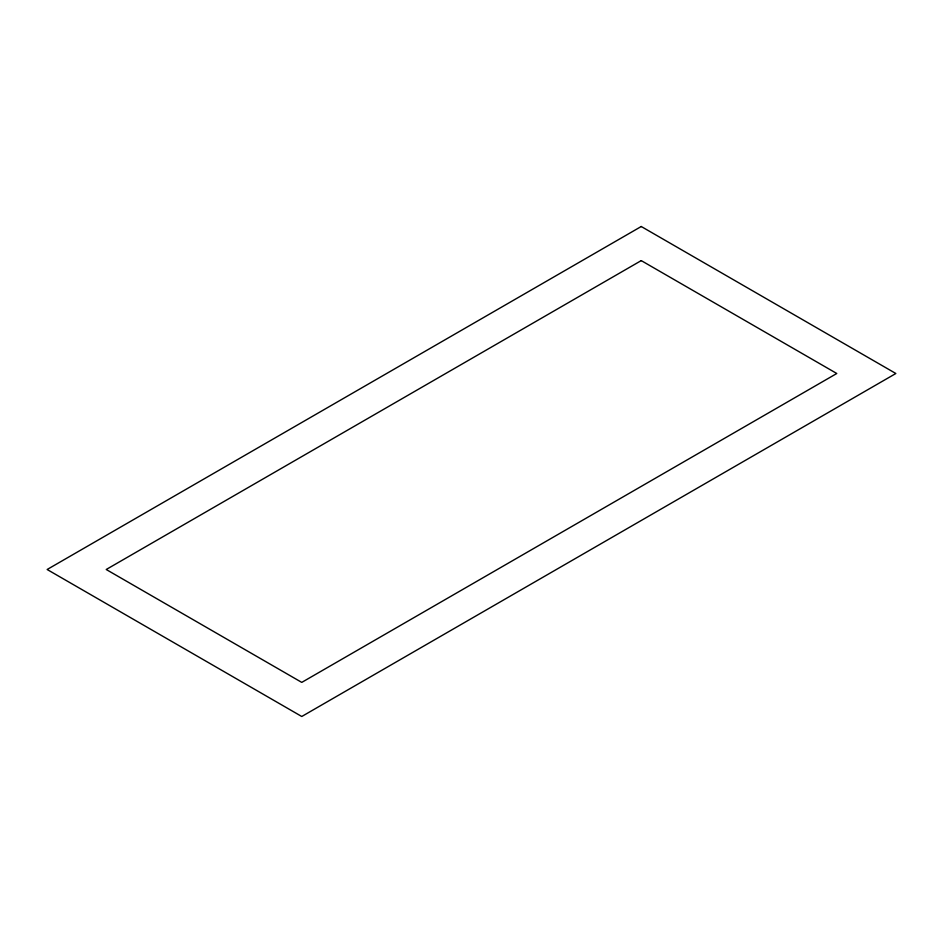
<?xml version="1.0" encoding="UTF-8"?>
<svg xmlns="http://www.w3.org/2000/svg" width="943" height="943" viewBox="0 0 943 943"><rect width="100%" height="100%" fill="white"/><g stroke="black" fill="none" stroke-linecap="round" stroke-linejoin="round"><path stroke-width="1.41" d="M641.24 226.509L47.15 569.501L301.76 716.491L895.85 373.499L641.24 226.509M641.24 260.61L106.217 569.501L301.76 682.39L836.783 373.499L641.24 260.61"/></g></svg>
